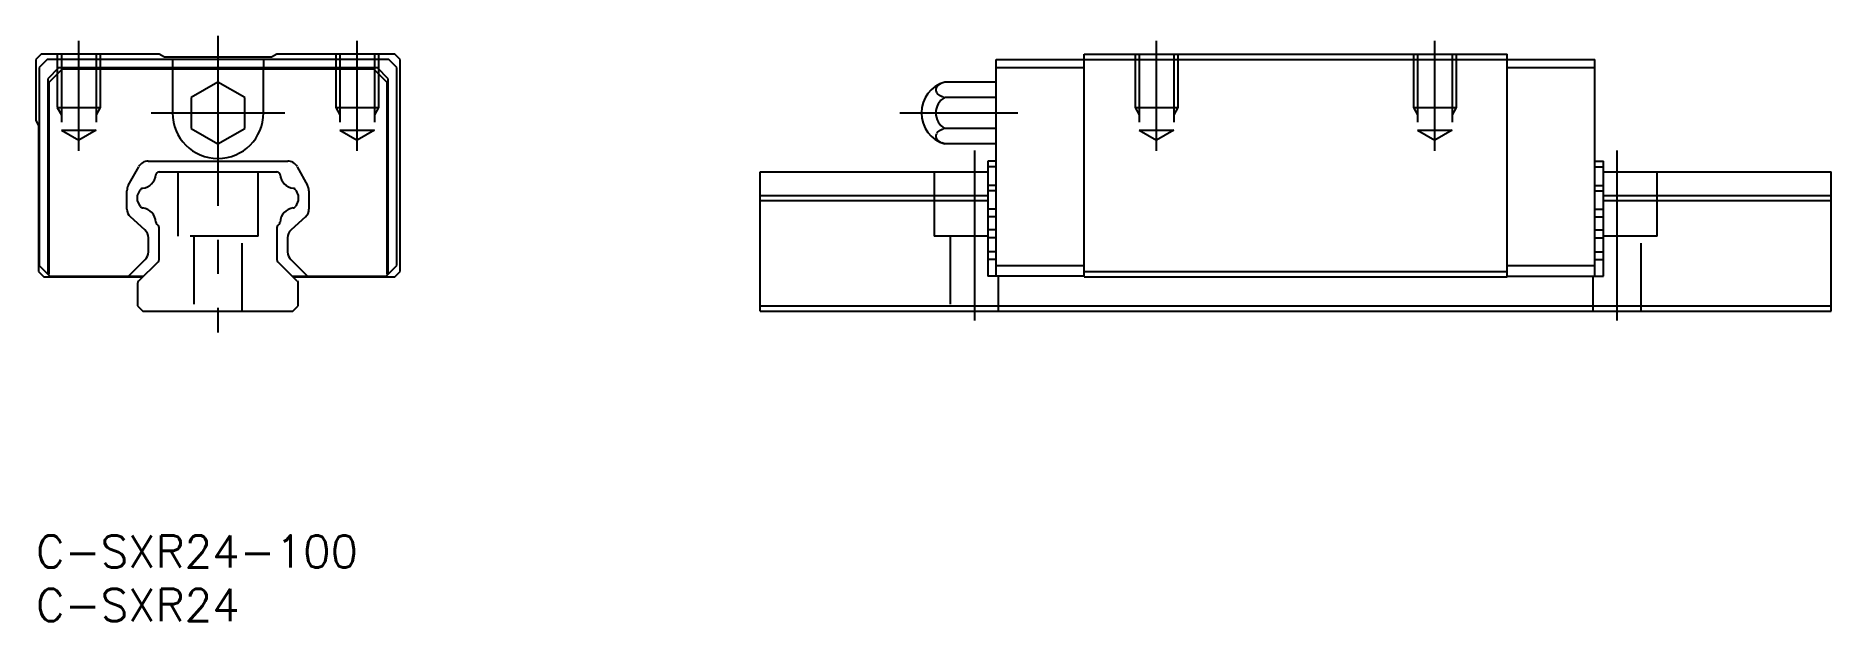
# Model space of a CAD drawing. Extents: x 0 to 168, y -8 to 47.
import ezdxf

# ---------------------------------------------------------------- set-up
doc = ezdxf.new("R2010")
doc.units = 0
doc.header["$LTSCALE"] = 0.5
doc.linetypes.add('CENTER', pattern=[50.8, 31.75, -6.35, 6.35, -6.35])
doc.linetypes.add('DASHED', pattern=[19.05, 12.7, -6.35])
doc.layers.get('0').update_dxf_attribs({"linetype": 'CONTINUOUS'})
doc.layers.add('CENTER', color=1, linetype='CENTER')
doc.styles.get("Standard").update_dxf_attribs({"font": 'txt.shx', "height": 3, "bigfont": 'bigfont.shx'})

# ---------------------------------------------------------------- blocks, each defined once
blk = doc.blocks.new('*U34')
at = {"color": 7, "linetype": 'CONTINUOUS'}
blk.add_text('C-SXR24-100', height=3, dxfattribs=at).set_placement((0, -3))
blk = doc.blocks.new('*U35')
at = {"color": 7, "linetype": 'CONTINUOUS'}
blk.add_text('C-SXR24', height=3, dxfattribs=at).set_placement((0, -8))

msp = doc.modelspace()

# ---------------------------------------------------------------- linework, layer by layer
at = {"color": 7, "linetype": 'CONTINUOUS'}
for p, q in [((0.5, 44.95), (0, 44.45)), ((0, 44.45), (0, 38.75)), ((1.05, 44.45), (0.3, 43.7)), ((0.3, 43.7), (0.3, 25.2)), ((11.5, 44.95), (0.5, 44.95)), ((32.95, 44.45), (1.05, 44.45)), ((2.1, 43.65), (1.1, 42.65)), ((31.9, 43.65), (2.1, 43.65)), ((12.01, 44.65), (11.5, 44.95)), ((21.99, 44.65), (12.01, 44.65)), ((12.75, 44.45), (12.75, 43.65)), ((21.25, 44.45), (21.25, 43.65)), ((22.5, 44.95), (21.99, 44.65)), ((33.5, 44.95), (22.5, 44.95)), ((32.9, 42.65), (31.9, 43.65)), ((33.7, 43.7), (32.95, 44.45)), ((34, 44.45), (33.5, 44.95)), ((33.7, 25.2), (33.7, 43.7)), ((34, 24.65), (34, 44.45)), ((89.68, 44.45), (145.58, 44.45)), ((89.68, 24.2), (89.68, 44.45)), ((89.68, 43.7), (97.88, 43.7)), ((97.88, 44.95), (137.38, 44.95)), ((97.88, 24.15), (97.88, 44.95)), ((137.38, 24.15), (137.38, 44.95)), ((137.38, 43.7), (145.58, 43.7)), ((145.58, 24.2), (145.58, 44.45)), ((1.1, 42.65), (1.1, 24.4)), ((1.2, 42.3), (2.45, 43.55)), ((1.2, 42.3), (1.2, 24.4)), ((31.55, 43.55), (2.45, 43.55)), ((12.75, 43.55), (12.75, 39.45)), ((17, 42.33), (14.5, 40.89)), ((19.5, 40.89), (17, 42.33)), ((21.25, 39.45), (21.25, 43.55)), ((31.55, 43.55), (32.8, 42.3)), ((32.8, 24.4), (32.8, 42.3)), ((32.9, 24.4), (32.9, 42.65)), ((84.86, 42.33), (84.6, 42.24)), ((89.68, 42.33), (84.86, 42.33)), ((14.5, 40.89), (14.5, 38)), ((19.5, 38), (19.5, 40.89)), ((89.68, 40.89), (84.86, 40.89)), ((0, 38.75), (0.25, 38.28)), ((0.25, 38.28), (0.25, 24.65)), ((14.5, 38), (17, 36.56)), ((17, 36.56), (19.5, 38)), ((89.68, 38), (84.86, 38)), ((84.86, 36.56), (84.6, 36.65)), ((89.68, 36.56), (84.86, 36.56)), ((8.63, 32.68), (9.61, 34.43)), ((10.48, 34.95), (23.52, 34.95)), ((11.5, 33.95), (22.5, 33.95)), ((24.39, 34.43), (25.37, 32.68)), ((67.63, 33.95), (88.88, 33.95)), ((67.63, 20.95), (67.63, 33.95)), ((88.88, 34.95), (88.88, 24.2)), ((89.68, 34.95), (88.88, 34.95)), ((89.68, 34.43), (88.88, 34.43)), ((145.58, 34.95), (146.38, 34.95)), ((145.58, 34.43), (146.38, 34.43)), ((146.38, 24.2), (146.38, 34.95)), ((146.38, 33.95), (167.63, 33.95)), ((167.63, 20.95), (167.63, 33.95)), ((8.5, 30.48), (8.5, 32.19)), ((9.5, 31.73), (9.73, 32.24)), ((24.27, 32.24), (24.5, 31.73)), ((25.5, 32.19), (25.5, 30.48)), ((89.68, 32.68), (88.88, 32.68)), ((89.68, 32.19), (88.88, 32.19)), ((145.58, 32.68), (146.38, 32.68)), ((145.58, 32.19), (146.38, 32.19)), ((9.5, 31.26), (9.5, 31.73)), ((9.73, 30.76), (9.5, 31.26)), ((24.5, 31.26), (24.27, 30.76)), ((24.5, 31.73), (24.5, 31.26)), ((67.63, 31.73), (88.88, 31.73)), ((67.63, 31.26), (88.88, 31.26)), ((89.68, 30.48), (88.88, 30.48)), ((145.58, 30.48), (146.38, 30.48)), ((146.38, 31.73), (167.63, 31.73)), ((146.38, 31.26), (167.63, 31.26)), ((10.17, 28.55), (8.83, 29.74)), ((11.41, 28.95), (11.3, 29.07)), ((11.5, 25.77), (11.5, 28.74)), ((22.5, 28.74), (22.5, 25.77)), ((22.7, 29.07), (22.59, 28.95)), ((25.17, 29.74), (23.83, 28.55)), ((89.68, 29.74), (88.88, 29.74)), ((89.68, 28.55), (88.88, 28.55)), ((145.58, 29.74), (146.38, 29.74)), ((145.58, 28.55), (146.38, 28.55)), ((10.5, 26.47), (10.5, 27.8)), ((23.5, 27.8), (23.5, 26.47)), ((89.68, 27.8), (88.88, 27.8)), ((145.58, 27.8), (146.38, 27.8)), ((0.3, 25.2), (1.3, 24.2)), ((8.64, 24.2), (10.21, 25.77)), ((11.41, 25.56), (9.59, 23.73)), ((24.41, 23.73), (22.59, 25.56)), ((23.79, 25.77), (25.36, 24.2)), ((32.7, 24.2), (33.7, 25.2)), ((89.68, 26.47), (88.88, 26.47)), ((89.68, 25.77), (88.88, 25.77)), ((89.68, 25.2), (97.88, 25.2)), ((137.38, 25.2), (145.58, 25.2)), ((145.58, 26.47), (146.38, 26.47)), ((145.58, 25.77), (146.38, 25.77)), ((0.25, 24.65), (0.75, 24.15)), ((0.75, 24.15), (10, 24.15)), ((1.3, 24.2), (10.05, 24.2)), ((9.5, 23.52), (9.5, 21.45)), ((23.95, 24.2), (32.7, 24.2)), ((24, 24.15), (33.5, 24.15)), ((24.5, 21.45), (24.5, 23.52)), ((33.5, 24.15), (34, 24.65)), ((97.88, 24.2), (88.88, 24.2)), ((97.88, 24.65), (137.38, 24.65)), ((97.88, 24.15), (137.38, 24.15)), ((137.38, 24.2), (146.38, 24.2)), ((9.5, 21.45), (10, 20.95)), ((10, 20.95), (24, 20.95)), ((24, 20.95), (24.5, 21.45)), ((67.63, 21.45), (167.63, 21.45)), ((67.63, 20.95), (167.63, 20.95))]:
    msp.add_line(p, q, dxfattribs=at)
at = {"color": 3, "linetype": 'DASHED'}
for p, q in [((2, 44.95), (2, 39.95)), ((2.38, 44.95), (2.38, 37.85)), ((5.62, 44.95), (5.62, 37.85)), ((6, 44.95), (6, 39.95)), ((28, 44.95), (28, 39.95)), ((28.38, 44.95), (28.38, 37.85)), ((31.62, 44.95), (31.62, 37.85)), ((32, 44.95), (32, 39.95)), ((102.63, 44.95), (102.63, 39.95)), ((103.01, 44.95), (103.01, 37.85)), ((106.25, 44.95), (106.25, 37.85)), ((106.63, 44.95), (106.63, 39.95)), ((128.63, 44.95), (128.63, 39.95)), ((129.01, 44.95), (129.01, 37.85)), ((132.25, 44.95), (132.25, 37.85)), ((132.63, 44.95), (132.63, 39.95)), ((2, 39.95), (6, 39.95)), ((2, 39.95), (2.38, 39.29)), ((6, 39.95), (5.62, 39.29)), ((28, 39.95), (32, 39.95)), ((28, 39.95), (28.38, 39.29)), ((32, 39.95), (31.62, 39.29)), ((102.63, 39.95), (106.63, 39.95)), ((102.63, 39.95), (103.01, 39.29)), ((106.63, 39.95), (106.25, 39.29)), ((128.63, 39.95), (132.63, 39.95)), ((128.63, 39.95), (129.01, 39.29)), ((132.63, 39.95), (132.25, 39.29)), ((2.38, 37.85), (5.62, 37.85)), ((2.38, 37.85), (4, 36.91)), ((5.62, 37.85), (4, 36.91)), ((28.38, 37.85), (31.62, 37.85)), ((28.38, 37.85), (30, 36.91)), ((31.62, 37.85), (30, 36.91)), ((103.01, 37.85), (106.25, 37.85)), ((103.01, 37.85), (104.63, 36.91)), ((106.25, 37.85), (104.63, 36.91)), ((129.01, 37.85), (132.25, 37.85)), ((129.01, 37.85), (130.63, 36.91)), ((132.25, 37.85), (130.63, 36.91)), ((13.25, 33.95), (13.25, 27.95)), ((20.75, 27.95), (20.75, 33.95)), ((83.88, 33.95), (83.88, 27.95)), ((151.38, 27.95), (151.38, 33.95)), ((20.75, 27.95), (13.25, 27.95)), ((14.75, 27.95), (14.75, 20.95)), ((19.25, 20.95), (19.25, 27.95)), ((88.88, 27.95), (83.88, 27.95)), ((85.38, 27.95), (85.38, 20.95)), ((151.38, 27.95), (146.38, 27.95)), ((149.88, 20.95), (149.88, 27.95)), ((89.88, 20.95), (89.88, 24.2)), ((145.38, 24.2), (145.38, 20.95))]:
    msp.add_line(p, q, dxfattribs=at)
at = {"color": 7, "linetype": 'CONTINUOUS'}
for centre, radius, start, end in [((85.68, 39.45), 3, 105.7932, 254.2068), ((84.59, 41.56), 0.58, 131.6581, 167.0513), ((85.09, 41.02), 1.31, 111.9303, 132.371), ((84.46, 41.61), 0.443, 169.6558, 212.1465), ((85.68, 39.45), 1.66, 119.4962, 240.5038), ((84.82, 41.84), 0.87, 212.6902, 239.623), ((85.34, 42.69), 1.86, 238.7996, 254.9561), ((17, 39.45), 4.25, 180, 360), ((84.46, 37.28), 0.443, 147.8535, 190.3442), ((84.59, 37.33), 0.58, 192.9487, 228.3419), ((84.82, 37.05), 0.87, 120.377, 147.3098), ((85.09, 37.87), 1.31, 227.629, 248.0697), ((85.34, 36.2), 1.86, 105.0439, 121.2004), ((10.48, 33.95), 1, 90, 150.756), ((9.78, 33.83), 1.43, 277.4211, 354.0312), ((11.5, 33.65), 0.3, 90, 174.0312), ((22.5, 33.65), 0.3, 5.9688, 90), ((24.22, 33.83), 1.43, 185.9688, 262.5789), ((23.52, 33.95), 1, 29.244, 90), ((9.5, 32.19), 1, 150.756, 180), ((10.01, 32.11), 0.3, 97.4211, 155), ((23.99, 32.11), 0.3, 25, 82.5789), ((24.5, 32.19), 1, 0, 29.244), ((9.5, 30.48), 1, 180, 228.187), ((10.01, 30.88), 0.3, 205, 262.5954), ((9.78, 29.17), 1.43, 3.7769, 82.5954), ((24.22, 29.17), 1.43, 97.4046, 176.2231), ((23.99, 30.88), 0.3, 277.4046, 335), ((24.5, 30.48), 1, 311.813, 0), ((9.5, 27.8), 1, 0, 48.187), ((11.51, 29.28), 0.3, 183.7769, 225), ((11.2, 28.74), 0.3, 0, 45), ((22.8, 28.74), 0.3, 135, 180), ((22.49, 29.28), 0.3, 315, 356.2231), ((24.5, 27.8), 1, 131.813, 180), ((9.5, 26.47), 1, 315, 0), ((11.2, 25.77), 0.3, 315, 0), ((22.8, 25.77), 0.3, 180, 225), ((24.5, 26.47), 1, 180, 225), ((9.8, 23.52), 0.3, 135, 180), ((24.2, 23.52), 0.3, 0, 45)]:
    msp.add_arc(centre, radius, start, end, dxfattribs=at)
at = {"layer": 'CENTER', "color": 1, "linetype": 'CENTER'}
for p, q in [((4, 35.91), (4, 46.17)), ((17, 46.65), (17, 18.95)), ((30, 35.91), (30, 46.17)), ((104.63, 35.91), (104.63, 46.17)), ((130.63, 35.91), (130.63, 46.17)), ((10.75, 39.45), (23.25, 39.45)), ((80.68, 39.45), (91.68, 39.45)), ((87.63, 35.95), (87.63, 18.95)), ((147.63, 35.95), (147.63, 18.95))]:
    msp.add_line(p, q, dxfattribs=at)

# ---------------------------------------------------------------- block references
at = {"color": 7, "linetype": 'CONTINUOUS'}
for name in ['*U34', '*U35']:
    msp.add_blockref(name, (0, 0), dxfattribs=at)

doc.saveas('drawing.dxf')
